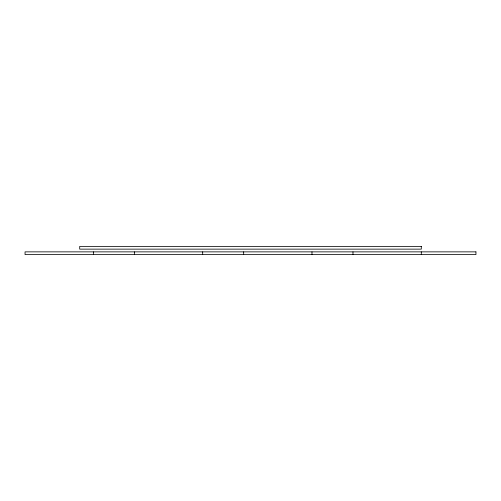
<?xml version="1.0" encoding="UTF-8"?>
<svg xmlns="http://www.w3.org/2000/svg" width="501" height="501" viewBox="0 0 501 501"><rect width="100%" height="100%" fill="white"/><g stroke="black" fill="none" stroke-linecap="round" stroke-linejoin="round"><path stroke-width="0.75" d="M421.297 251.865L421.297 254.602M352.98 251.865L352.98 254.602M311.985 251.865L311.985 254.602M243.668 251.865L243.668 254.602M202.68 251.865L202.68 254.602M134.362 251.865L134.362 254.602M93.368 251.865L93.368 254.602M421.297 246.398L79.703 246.398L79.703 249.135L421.297 249.135L421.297 246.398M475.95 251.865L25.05 251.865L25.05 254.602L475.95 254.602L475.95 251.865"/></g></svg>
